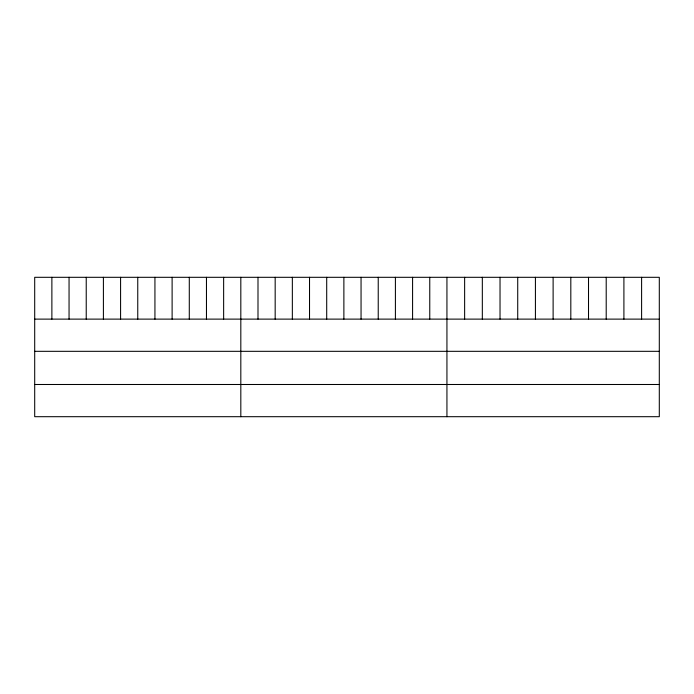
<?xml version="1.0" encoding="UTF-8"?>
<svg xmlns="http://www.w3.org/2000/svg" width="694" height="694" viewBox="0 0 694 694"><rect width="100%" height="100%" fill="white"/><g stroke="black" fill="none" stroke-linecap="round" stroke-linejoin="round"><path stroke-width="1.04" d="M659.3 319.119L659.3 416.695L34.7 416.695L34.7 277.305L659.3 277.305L659.3 319.119L34.7 319.119M34.7 351.32L659.3 351.32M34.7 384.493L659.3 384.493M641.603 277.305L641.603 319.119M623.906 277.305L623.906 319.119M606.209 277.305L606.209 319.119M588.512 277.305L588.512 319.119M570.815 277.305L570.815 319.119M553.118 277.305L553.118 319.119M535.421 277.305L535.421 319.119M517.724 277.305L517.724 319.119M500.027 277.305L500.027 319.119M482.33 277.305L482.33 319.119M464.633 277.305L464.633 319.119M446.936 277.305L446.936 416.695M429.76 277.305L429.76 319.119M412.583 277.305L412.583 319.119M395.407 277.305L395.407 319.119M378.23 277.305L378.23 319.119M361.053 277.305L361.053 319.119M343.877 277.305L343.877 319.119M326.701 277.305L326.701 319.119M309.524 277.305L309.524 319.119M292.348 277.305L292.348 319.119M275.171 277.305L275.171 319.119M257.995 277.305L257.995 319.119M240.818 277.305L240.818 416.695M223.642 277.305L223.642 319.119M206.465 277.305L206.465 319.119M189.288 277.305L189.288 319.119M172.112 277.305L172.112 319.119M154.935 277.305L154.935 319.119M137.759 277.305L137.759 319.119M120.583 277.305L120.583 319.119M103.406 277.305L103.406 319.119M86.23 277.305L86.23 319.119M69.053 277.305L69.053 319.119M51.877 277.305L51.877 319.119"/></g></svg>
